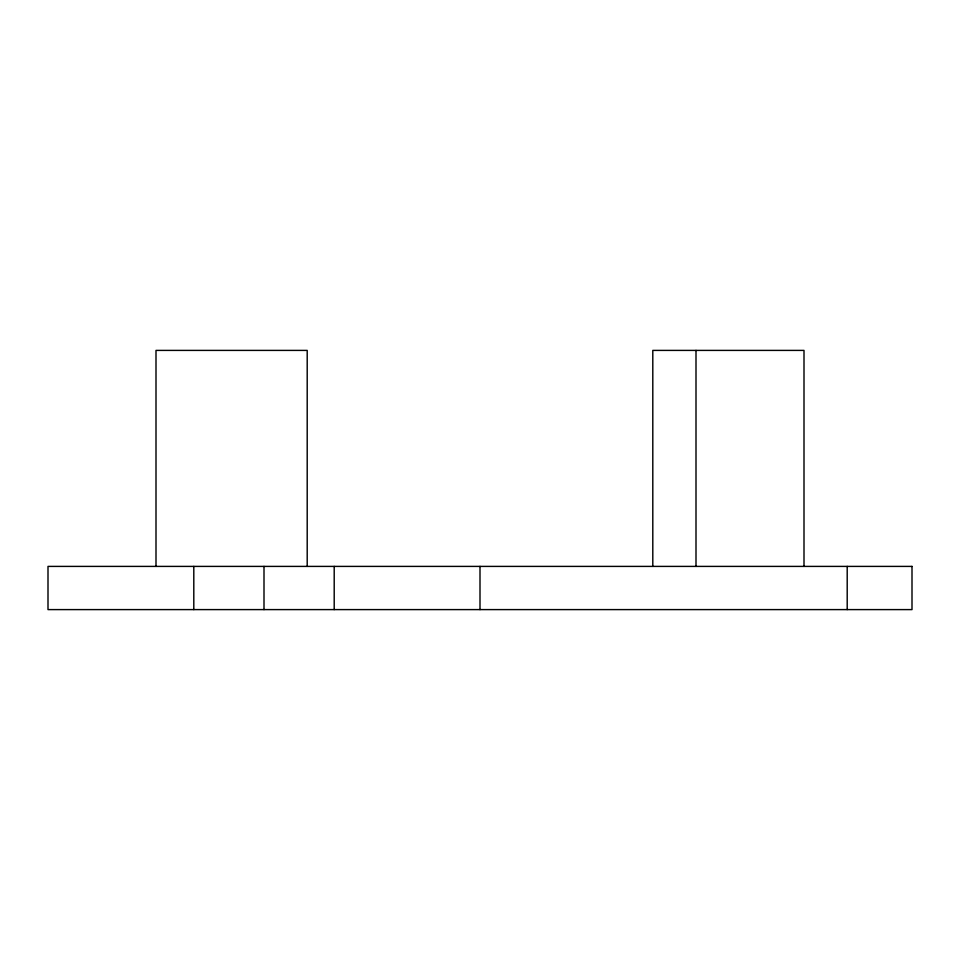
<?xml version="1.0" encoding="UTF-8"?>
<svg xmlns="http://www.w3.org/2000/svg" width="960" height="960" viewBox="0 0 960 960"><rect width="100%" height="100%" fill="white"/><g stroke="black" fill="none" stroke-linecap="round" stroke-linejoin="round"><path stroke-width="1.44" d="M847.2 566.4L847.2 609.6M804 566.4L804 350.4L652.8 350.4L652.8 566.4M696 350.4L696 566.4M480 566.4L480 609.6M334.2 566.4L334.2 609.6M307.2 566.4L307.2 350.4L156 350.4L156 566.4M264 566.4L264 609.6M193.8 566.4L193.8 609.6M912 566.4L48 566.4L48 609.6L912 609.6L912 566.4"/></g></svg>
